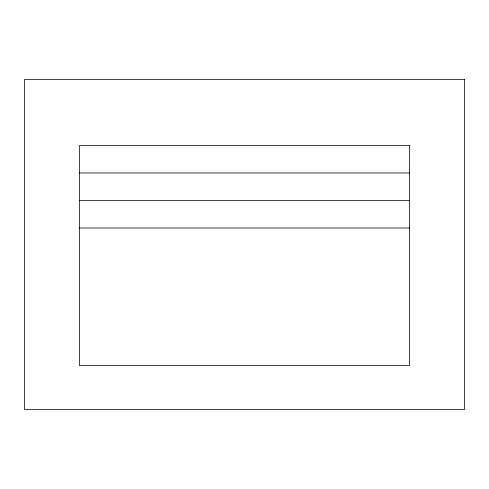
<?xml version="1.0" encoding="UTF-8"?>
<svg xmlns="http://www.w3.org/2000/svg" width="489" height="489" viewBox="0 0 489 489"><rect width="100%" height="100%" fill="white"/><g stroke="black" fill="none" stroke-linecap="round" stroke-linejoin="round"><path stroke-width="0.73" d="M79.462 172.984L409.537 172.984M79.462 200.49L409.537 200.49M79.462 227.996L409.537 227.996M464.544 79.462L24.45 79.462L24.45 409.537L464.544 409.537L464.544 79.462M409.537 145.477L79.462 145.477L79.462 365.527L409.537 365.527L409.537 145.477"/></g></svg>
